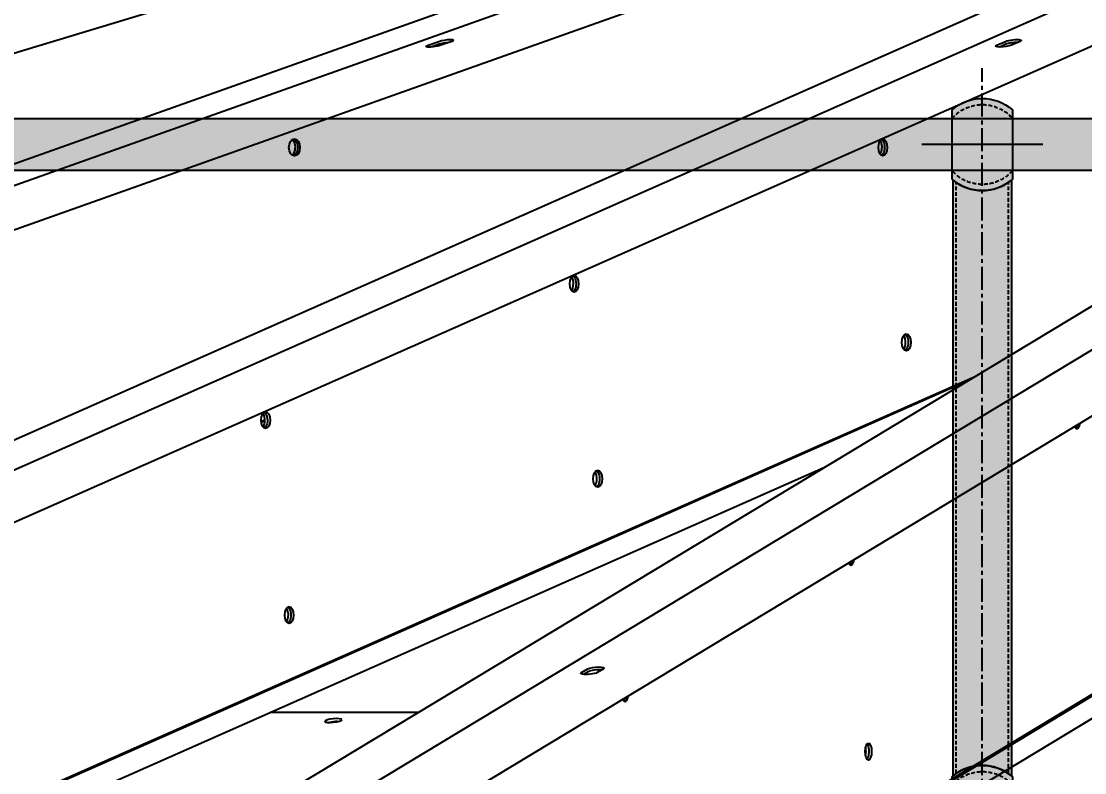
# Model space of a CAD drawing. Header units: millimetres. Extents: x -272986 to 200319, y -34579 to 49604.
# Drawn here: x 5142 to 6019, y 14277 to 14897 of the extents above; entities that cross this region are included whole.
import ezdxf
from ezdxf import colors
from ezdxf.entities.mleader import LeaderData, LeaderLine
from ezdxf.math import Vec2, Vec3

# ---------------------------------------------------------------- set-up
doc = ezdxf.new("R2010")
doc.units = ezdxf.units.MM
doc.linetypes.add('CENTER2', pattern=[28.575000000000003, 19.05, -3.175, 3.175, -3.175])
doc.linetypes.add('HIDDEN2', pattern=[4.762499999999999, 3.175, -1.5875])
doc.layers.get('Defpoints').update_dxf_attribs({"color": 9})
for name, color, linetype in [('X 0001 M', 7, 'Continuous'), ('X 1001 M', 8, 'HIDDEN2'), ('X 2001 M', 1, 'CENTER2'), ('X 3001 D', 5, 'Continuous'), ('X 4001 T', 7, 'Continuous'), ('X 5001 H', 8, 'Continuous')]:
    doc.layers.add(name, color=color, linetype=linetype)
doc.layers.add('X 5999 H', color=7, linetype='Continuous', true_color=0xffffff)
doc.styles.add('BIT STD. 2.5', font='isocpeur.ttf', dxfattribs={"height": 2.5})
doc.styles.add('BIT STD. 3.0', font='isocpeur.ttf', dxfattribs={"height": 2.5})
doc.dimstyles.new('BIT STD. 3.0', dxfattribs={"dimtxt": 3, "dimasz": 3, "dimexe": 1, "dimexo": 0.75, "dimgap": 1, "dimtad": 1, "dimdec": 0, "dimdsep": 46, "dimtxsty": 'BIT STD. 3.0', "dimcen": 0, "dimadec": 0, "dimazin": 0, "dimtfac": 1, "dimtdec": 0, "dimtmove": 0, "dimatfit": 3, "dimfxl": 1, "dimtfill": 1, "dimlwd": -1, "dimlwe": -1, "dimarcsym": 0})

# ---------------------------------------------------------------- blocks, each defined once
blk = doc.blocks.new('A$C79477E6E')
at = {"extrusion": (0, 1, 0)}
for p, q in [((-769.0347824326927, 1807.075177638051), (-5072.093393530562, 277.4080080997392)), ((-5022.667005766565, 277.408008099721), (-719.6083946686958, 1807.075177638037)), ((-624.4049511571393, 1806.93744092556), (-4086.33228155418, 277.2702713872477)), ((-4030.910670871162, 277.2702713872295), (-568.9833404741257, 1806.937440925545)), ((-464.6659342795574, 1806.64523979739), (-3000.21784362329, 276.9780702590779)), ((-2940.165674010052, 276.9780702590597), (-404.6137646663265, 1806.645239797375)), ((-670.1178786070923, 1787.748446359687), (-4973.176489705031, 258.0812768213491)), ((-514.0410862560493, 1787.748446359685), (-3975.968416653137, 258.0812768213491)), ((-345.3068963571677, 1787.748446359687), (-2880.858805700933, 258.0812768213491)), ((-903.6368669967414, 1759.226331429445), (-5847.928452554235, 258.0812768213491)), ((-855.78123516915, 1250.260567292704), (-2861.163744153757, 40.4380528902675)), ((-859.3941771580903, 1246.687511191478), (-2861.16374415376, 39.04464009492767)), ((-2321.152393033102, 1232.036001698014), (-2312.293154716139, 1235.185316458826)), ((-2311.927919658105, 1232.749391296864), (-2318.074186501952, 1230.564493656379)), ((-2301.647471197739, 1235.185316458826), (-2310.506709514702, 1232.036001698014)), ((-1851.8576024303, 1232.036001698014), (-1844.730104985367, 1235.185316458826)), ((-1844.436263477801, 1232.749391296864), (-1849.61324058046, 1230.461922163166)), ((-1832.793142684412, 1235.185316458826), (-1839.920640129345, 1232.036001698014)), ((-2861.16374415375, 20.59747773422896), (-907.2253207307185, 1199.384410313052)), ((-1871.169658446623, 958.118904066172), (-3951.654281383158, 38.84801224466901)), ((-1877.00399231273, 954.5991224603531), (-3949.522680972277, 38.84801224466901)), ((-2455.743239714277, 922.7451028719934), (-2458.745455071377, 921.6778642673889)), ((-2455.764745282555, 922.0616781896242), (-2458.672403999655, 921.0280529286774)), ((-3950.002037437192, 19.65901767860123), (-1994.558250286282, 883.6800896458662)), ((-2194.577077500027, 714.6485767070881), (-2189.356823569022, 717.7978914679043)), ((-2189.141610965045, 715.3619663059417), (-2192.776493829882, 713.1690863404528)), ((-2176.422510113865, 717.7978914679043), (-2181.642764044871, 714.6485767070899)), ((-2329.061113127773, 681.8786414011574), (-2451.273255291537, 681.8786414011574))]:
    blk.add_line(p, q, dxfattribs=at)
at = {"extrusion": (0, 0, -1)}
for centre, major_axis, ratio, start_param, end_param in [((-2315.82955127388, 1232.036001697896), (-6.922618541577579, -1.037955937340761), 0.1710541236910881, -2.421887422186709, 0.7197052314030845), ((-2306.970312956943, 1235.185316458908), (6.922618541567434, 1.037955937339416), 0.1710541236910669, -2.421887422186849, 0.7197052314029442), ((-1845.889121279801, 1232.036001697896), (-6.94962000225953, -0.8383208361056679), 0.1918023039473762, -2.580179451099313, 0.5614132024904803), ((-1838.761623834889, 1235.185316458908), (6.949620002249346, 0.8383208361046371), 0.1918023039473593, -2.580179451099457, 0.5614132024903364), ((-2433.220804524179, 1147.774752303771), (1.998401444325282e-15, 6.999999999999988), 0.6494480483302038, 0.2106343580679684, 1.117010721276357), ((-2433.220804524179, 1147.774752303771), (-4.714006962558415e-13, -7.000000000000181), 0.6494480483302036, -2.024581932313466, -0.2106343580682555), ((-2433.22080452419, 1147.774752303767), (1.443289932012704e-15, 6.999999999999772), 0.6494480483302052, 1.117010721276293, 2.930958295519877), ((-1948.161938355803, 1147.774752303767), (3.796962744218035e-13, 6.999999999999413), 0.5224985647159753, 0.2956922084943416, 1.117010721276326), ((-1948.161938355792, 1147.774752303771), (-3.783640067922533e-13, -7.000000000000585), 0.5224985647159734, -2.024581932313469, -0.2956922084951512), ((-1948.161938355803, 1147.774752303767), (4.440892098500626e-16, 7.000000000000107), 0.5224985647159752, 1.117010721276393, 2.845900445093289), ((-2202.715418532054, 1035.299225131841), (3.803624082365786e-13, 7.000000000000456), 0.5224985647159752, 0.2956922084941715, 1.117010721276293), ((-2202.715418532043, 1035.299225131845), (-3.796962744218035e-13, -7.000000000000181), 0.5224985647159736, -2.02458193231347, -0.2956922084948874), ((-2202.715418532054, 1035.299225131841), (8.881784197001252e-16, 7.000000000000151), 0.5224985647159752, 1.117010721276364, 2.845900445093871), ((-1928.7683988565, 987.0036916142035), (1.332267629550188e-15, 7.000000000001067), 0.5224985647159734, 0.2956922084948433, 1.117010721276312), ((-1928.7683988565, 987.0036916142053), (-3.783640067922533e-13, -7.000000000000585), 0.5224985647159734, -2.024581932313469, -0.2956922084951512), ((-1928.768398856511, 987.0036916142017), (1.110223024625157e-15, 7.000000000000016), 0.5224985647159752, 1.117010721276368, 2.845900445093412), ((-2457.268898708298, 922.8236979599187), (8.881784197001252e-16, 7.000000000000455), 0.5224985647159734, 0.2956922084942248, 1.117010721276317), ((-2457.268898708298, 922.8236979599187), (-3.779199175824033e-13, -7.00000000000004), 0.5224985647159734, -2.024581932313538, -0.2956922084945208), ((-2457.268898708306, 922.8236979599151), (1.332267629550188e-15, 7.000000000000082), 0.5224985647159752, 1.117010721276381, 2.845900445094518), ((-1788.008140472484, 922.8236979599187), (-4.440892098500626e-16, -7.000000000001203), 0.3826834323651162, -0.9388264222594644, -0.4457221238606396), ((-1788.008140472495, 922.8236979599151), (6.661338147750937e-16, 6.999999999998492), 0.3826834323651182, 2.202766231329977, 2.695870529728425), ((-2183.321879032748, 874.5281644422794), (4.440892098500626e-16, 7.000000000000179), 0.5224985647159734, 0.2956922084944963, 1.117010721276347), ((-2183.321879032748, 874.5281644422794), (-3.792521852119535e-13, -7.000000000000096), 0.5224985647159733, -2.024581932313484, -0.2956922084947207), ((-2183.321879032763, 874.5281644422757), (1.554312234475219e-15, 6.999999999999859), 0.5224985647159752, 1.117010721276306, 2.845900445093995), ((-1974.445780865404, 810.3481707879928), (-4.440892098500626e-16, -7.000000000000268), 0.3826834323651161, -0.9388264222572094, -0.4457221238603783), ((-1974.445780865415, 810.348170787991), (6.661338147750938e-16, 7.000000000000488), 0.3826834323651181, 2.202766231332096, 2.695870529728844), ((-2437.875359209003, 762.0526372703534), (8.881784197001252e-16, 7.000000000000085), 0.5224985647159734, 0.2956922084944916, 1.117010721276452), ((-2437.875359209003, 762.0526372703534), (-3.792521852119535e-13, -7.000000000000096), 0.5224985647159733, -2.024581932313484, -0.2956922084944684), ((-2437.875359209014, 762.0526372703516), (1.554312234475219e-15, 7.00000000000016), 0.5224985647159752, 1.117010721276398, 2.84590044509465), ((-2182.889666841442, 717.7978914678952), (6.972839224685908, 0.6160463835605817), 0.207827674925158, -2.739629617557269, 0.4019630360325239), ((-2188.109920772444, 714.648576707079), (-6.97283922468183, -0.6160463835602213), 0.2078276749251581, -2.739629617556983, 0.4019630360328104), ((-2160.883421258328, 697.8726436160687), (-4.440892098500626e-16, -7.000000000001149), 0.3826834323651161, -0.9388264222552314, -0.4457221238601157), ((-2160.883421258335, 697.872643616065), (0, 7.000000000000453), 0.3826834323651181, 2.202766231334016, 2.695870529729492), ((-2399.243969067407, 675.1301097708401), (6.961864500088554, 0.7296867015416517), 0.2004328570434392, -5.801363943752425, 0.4818213634271613), ((-1960.24174900298, 649.5771100984275), (-2.775557561562891e-13, -7.000000000000187), 0.3826834323651161, -2.695870529730159, -2.024581932313979), ((-1960.241749002987, 649.5771100984257), (2.788880237858393e-13, 6.999999999999958), 0.3826834323651181, 0.4457221238599751, 1.117010721276222), ((-1960.241749002987, 649.5771100984257), (4.440892098500626e-16, 7.000000000000101), 0.3826834323651182, 1.117010721276373, 2.695870529728831)]:
    blk.add_ellipse(centre, major_axis=major_axis, ratio=ratio, start_param=start_param, end_param=end_param, dxfattribs=at)
for centre, major_axis, ratio, start_param, end_param in [((-2306.605077898905, 1232.749391296944), (-6.92261854156707, -1.037955937339484), 0.1710541236910451, -1.926540499580783, -0.7197052314049457), ((-1838.46778232732, 1232.749391296944), (-6.949620002249532, -0.8383208361048355), 0.1918023039473676, -2.159301536157983, -0.5614132024932941), ((-2431.319789610185, 1147.774752303771), (7.105427357601002e-15, 7.000000000000107), 0.6494480483302045, -1.117010721276411, 5.166174585903176), ((-2435.121819438184, 1147.774752303767), (2.220446049250313e-16, 6.999999999998138), 0.649448048330205, -1.117010721276525, -0.4314193903980323), ((-2435.121819438184, 1147.774752303767), (-4.691802502065912e-13, 6.999999999999833), 0.6494480483302051, -2.710173263190285, -1.117010721276557), ((-1946.030337944914, 1147.774752303771), (5.995204332975846e-15, 7.000000000000108), 0.5224985647159742, -1.117010721276394, 5.166174585903192), ((-1950.293538766684, 1147.774752303765), (2.442490654175344e-15, 7.000000000002862), 0.5224985647159752, -1.117010721276323, -0.6221752504491233), ((-1950.293538766684, 1147.774752303767), (-3.785860513971784e-13, 6.999999999999471), 0.5224985647159752, -2.519417403139813, -1.117010721276595), ((-2200.583818121162, 1035.299225131845), (5.995204332975846e-15, 7.000000000000108), 0.5224985647159742, -1.117010721276421, 5.166174585903166), ((-2204.847018942935, 1035.299225131841), (1.998401444325282e-15, 7.000000000001131), 0.5224985647159752, -1.117010721276414, -0.6221752504486472), ((-2204.847018942935, 1035.299225131841), (-3.779199175824035e-13, 6.999999999999783), 0.5224985647159752, -2.519417403140444, -1.117010721276597), ((-1926.636798445619, 987.0036916142053), (5.995204332975846e-15, 7.000000000000108), 0.5224985647159742, -1.117010721276379, 5.166174585903207), ((-1930.899999267389, 987.0036916142035), (6.661338147750939e-16, 6.999999999997683), 0.5224985647159753, -1.117010721276501, -0.6221752504489879), ((-1930.899999267389, 987.0036916142017), (-3.783640067922535e-13, 6.999999999999819), 0.5224985647159752, -2.519417403139999, -1.117010721276619), ((-2455.137298297417, 922.8236979599187), (5.995204332975846e-15, 7.000000000000108), 0.5224985647159742, -1.117010721276404, 5.166174585903183), ((-2459.400499119187, 922.8236979599151), (1.332267629550188e-15, 7.000000000001827), 0.5224985647159752, -1.117010721276312, -0.6221752504482794), ((-2459.400499119187, 922.8236979599151), (-3.774758283725532e-13, 7.00000000000014), 0.5224985647159753, -2.519417403140965, -1.117010721276636), ((-1785.698441641212, 922.8236979599187), (-4.440892098500626e-16, -7.000000000000146), 0.3826834323651162, -0.7457192521842686, 1.199504857703224), ((-2181.190278621871, 874.5281644422794), (5.995204332975846e-15, 7.000000000000108), 0.5224985647159742, -1.117010721276406, 5.16617458590318), ((-2185.45347944364, 874.5281644422776), (1.554312234475219e-15, 6.99999999999724), 0.5224985647159752, -1.117010721276488, -0.6221752504486683), ((-2185.453479443644, 874.5281644422776), (-3.781419621873283e-13, 7.000000000000238), 0.5224985647159751, -2.519417403140482, -1.117010721276697), ((-1972.136082034132, 810.3481707879928), (-1.110223024625157e-16, -7.000000000000153), 0.3826834323651162, -0.7457192521829712, 1.199504857701328), ((-2435.743758798122, 762.0526372703534), (5.995204332975846e-15, 7.000000000000108), 0.5224985647159742, -1.117010721276404, 5.166174585903183), ((-2440.006959619892, 762.0526372703516), (1.77635683940025e-15, 7.000000000000954), 0.5224985647159752, -1.117010721276331, -0.6221752504483588), ((-2440.006959619892, 762.0526372703516), (-3.774758283725533e-13, 7.00000000000008), 0.5224985647159751, -2.519417403140936, -1.117010721276678), ((-2182.674454237465, 715.3619663059308), (-6.972839224685958, -0.6160463835608522), 0.2078276749251652, -2.322202973770055, -0.4019630360356263), ((-2158.573722427052, 697.8726436160669), (-1.110223024625157e-16, -7.000000000000088), 0.3826834323651162, -0.7457192521815714, 1.199504857699811), ((-2398.988654963461, 672.6941846088775), (-6.96186450008843, -0.7296867015419298), 0.2004328570434392, -2.080580824157727, -1.06101182943332), ((-1957.932050171705, 649.5771100984293), (4.662936703425657e-15, 7.000000000000107), 0.3826834323651171, -1.117010721276394, 5.166174585903192), ((-1962.551447834256, 649.5771100984311), (8.881784197001252e-16, 6.999999999988924), 0.3826834323651182, -1.117010721276461, -1.039634466987232), ((-1962.551447834259, 649.5771100984257), (-2.76445533131664e-13, 6.999999999999994), 0.3826834323651181, -2.101958186602239, -1.117010721276566)]:
    blk.add_ellipse(centre, major_axis=major_axis, ratio=ratio, start_param=start_param, end_param=end_param)
at = {"extrusion": (0, 0, -0.9999999999999999)}
blk.add_ellipse((-1960.24174900298, 649.5771100984293), major_axis=(-2.773337115513641e-13, -7.000000000000099), ratio=0.3826834323651161, start_param=-2.024581932313531, end_param=-0.4457221238604727, dxfattribs=at)
blk = doc.blocks.new('*D706')
at = {"layer": 'Defpoints', "color": 0, "transparency": 16777216}
for p in [(15596.99999999999, 17732.44809638601), (-1.091393642127514e-10, 13630), (15596.99999999999, 13630)]:
    blk.add_point(p, dxfattribs=at)
at = {"layer": 'X 3001 D', "color": 0, "transparency": 16777216}
for p, q in [((-1.091366087574533e-10, 13675), (-1.088844877758586e-10, 17792.44809638601)), ((15596.99999999999, 13675), (15596.99999999999, 17792.44809638601)), ((179.9999999998911, 17732.44809638601), (15416.99999999999, 17732.44809638601))]:
    blk.add_line(p, q, dxfattribs=at)
for points in [[(179.9999999998911, 17762.44809638601), (179.9999999998911, 17702.44809638601), (-1.08888161716256e-10, 17732.44809638601)], [(15416.99999999999, 17762.44809638601), (15416.99999999999, 17702.44809638601), (15596.99999999999, 17732.44809638601)]]:
    blk.add_solid(points, dxfattribs=at)
at = {"layer": 'X 3001 D', "color": 0, "transparency": 16777216, "insert": (7798.499999999942, 17882.44809638601), "char_height": 150, "attachment_point": 5, "style": 'BIT STD. 3.0', "bg_fill": 3, "box_fill_scale": 1.1, "bg_fill_color": 256, "bg_fill_true_color": 13158600, "bg_fill_transparency": 0}
blk.add_mtext('INTERNAL TANK DIAMETER - %%C15597mm (20 PLATES ROUND)', dxfattribs=at)
blk = doc.blocks.new('Heavy Duty - HR Std - front elev')
at = {"layer": 'X 5999 H', "ltscale": 10, "true_color": 0xc7c8ca}
h = blk.add_hatch(color=9, dxfattribs=at)
edge = h.paths.add_edge_path()
edge.add_arc((50.00000000000091, 545.0000000000038), 37.99999999999599, 50.540968735997524, 129.4590312640024, ccw=False)
edge.add_line((74.14999999999964, 574.3390098674099), (74.14999999999964, 1065.660990132583))
edge.add_arc((50.00000000000221, 1094.999999999992), 37.99999999999788, 230.5409687359938, 309.4590312639976, ccw=False)
edge.add_line((25.85000000000036, 1065.660990132586), (25.85000000000218, 574.3390098674099))
edge = h.paths.add_edge_path()
edge.add_line((74.93338984173715, 1066.323771674084), (74.93338984173715, 1123.676228325916))
edge.add_arc((50.00000000000091, 1095.000000000001), 37.99999999999988, 48.99371303907665, 131.0062869609233)
edge.add_line((25.06661015826467, 1123.676228325916), (25.06661015826467, 1066.323771674084))
edge.add_arc((50.00000000000091, 1094.999999999999), 37.99999999999988, 228.9937130390767, 311.0062869609233)
edge = h.paths.add_edge_path()
edge.add_arc((50, 544.9999999999958), 37.99999999999621, 230.540968735996, 309.459031264004, ccw=False)
edge.add_line((25.85000000000036, 515.6609901325901), (25.85000000000036, -25))
edge.add_line((25.85000000000036, -25), (-25, -25))
edge.add_line((-25, -25), (-25, 40))
edge.add_line((-25, 40), (25.85000000000036, 40))
edge.add_line((25.85000000000036, 40), (25.85000000000036, -25))
edge.add_line((25.85000000000036, -25), (74.14999999999964, -25))
edge.add_line((74.14999999999964, -25), (125, -25))
edge.add_line((125, -25), (125, 40))
edge.add_line((125, 40), (74.14999999999964, 40))
edge.add_line((74.14999999999964, 40), (74.14999999999964, -25))
edge.add_line((74.14999999999964, -25), (74.14999999999964, 515.6609901325901))
edge = h.paths.add_edge_path()
edge.add_line((74.93338984173715, 516.3237716740841), (74.93338984173715, 573.6762283259159))
edge.add_arc((50.00000000000091, 545.0000000000013), 37.99999999999979, 48.99371303907655, 131.0062869609235)
edge.add_line((25.06661015826467, 573.6762283259159), (25.06661015826467, 516.3237716740841))
edge.add_arc((50.00000000000091, 544.9999999999987), 37.99999999999979, 228.9937130390765, 311.0062869609234)
edge = h.paths.add_edge_path(flags=16)
edge.add_arc((100, 0), 9, 0, 360)
edge = h.paths.add_edge_path(flags=16)
edge.add_arc((0, 0), 9, 0, 360)
at = {"layer": 'X 0001 M'}
for points in [[(74.93338984173715, 1066.323771674084), (74.93338984173715, 1123.676228325916, 0.3739472142884485), (25.06661015826467, 1123.676228325916), (25.06661015826467, 1066.323771674084, 0.3739472142884484)], [(25.85000000000218, 574.3390098674099, -0.3586331317842767), (74.14999999999964, 574.3390098674099), (74.14999999999964, 1065.660990132583, -0.3586331317842717), (25.85000000000036, 1065.660990132586)], [(74.93338984173715, 516.3237716740841), (74.93338984173715, 573.6762283259159, 0.3739472142884485), (25.06661015826467, 573.6762283259159), (25.06661015826467, 516.3237716740841, 0.3739472142884484)]]:
    blk.add_lwpolyline(points, format="xyb", close=True, dxfattribs=at)
at = {"layer": 'X 0001 M', "ltscale": 10}
blk.add_lwpolyline([(74.14999999999964, 515.6609901325901, -0.3586331317842913), (25.85000000000036, 515.6609901325901), (25.85000000000036, -25), (-25, -25), (-25, 40), (25.85000000000036, 40), (25.85000000000036, -25), (74.14999999999964, -25), (125, -25), (125, 40), (74.14999999999964, 40), (74.14999999999964, -25)], format="xyb", close=True, dxfattribs=at)
for centre in [(0, 0), (100, 0)]:
    blk.add_circle(centre, 9, dxfattribs=at)
at = {"layer": 'X 1001 M'}
for p, q in [((28.50000000000182, 576.332890067788), (28.50000000000182, 1063.667109932212)), ((71.49999999999818, 576.332890067788), (71.49999999999818, 1063.667109932212)), ((28.5, -25), (28.5, 513.667109932212)), ((71.5, -25), (71.5, 513.667109932212))]:
    blk.add_line(p, q, dxfattribs=at)
blk.add_lwpolyline([(74.14999999999964, 40), (25.85000000000036, 40)], dxfattribs=at)
for centre, start, end in [((50.00000000000182, 1095), 40.77111638008072, 139.2288836199193), ((50.00000000000182, 1095), 220.7711163800807, 319.2288836199193), ((50.00000000000182, 545), 40.77111638008072, 139.2288836199193), ((50.00000000000182, 545), 220.7711163800807, 319.2288836199193)]:
    blk.add_arc(centre, 32.923, start, end, dxfattribs=at)
at = {"layer": 'X 2001 M'}
blk.add_line((50, -25), (50.00000000000182, 1158), dxfattribs=at)
at = {"layer": 'X 2001 M', "ltscale": 10}
for p, q in [((0.0666101582646661, 1095), (99.93338984173715, 1095)), ((0.0666101582646661, 545), (99.93338984173715, 545)), ((1.818989403545856e-12, 17), (1.818989403545856e-12, -17)), ((99.99999999999818, 17), (99.99999999999818, -17)), ((-17, 0), (17, 0)), ((117, 0), (83, 0))]:
    blk.add_line(p, q, dxfattribs=at)

msp = doc.modelspace()

# ---------------------------------------------------------------- hatches: boundary and pattern name
at = {"layer": 'X 5999 H', "true_color": 0xc7c8ca}
h = msp.add_hatch(color=9, dxfattribs=at)
h.dxf.hatch_style = 1
edge = h.paths.add_edge_path()
edge.add_line((129.7083314060146, 14816.62214799581), (15668.49627921, 14816.62214799581))
edge.add_arc((15668.49627921, 14795.12214799581), 21.5, -90, 90, ccw=False)
edge.add_line((15668.49627921, 14773.62214799581), (129.7083314060146, 14773.62214799581))
edge.add_arc((129.7083314060146, 14795.12214799581), 21.5, 90, 270, ccw=False)

# ---------------------------------------------------------------- linework, layer by layer
msp.add_lwpolyline([(129.7083314060146, 14816.62214799581), (15668.49627921, 14816.62214799581, -0.9999999999999999), (15668.49627921, 14773.62214799581), (129.7083314060146, 14773.62214799581, -0.9999999999999999)], format="xyb", close=True)

# ---------------------------------------------------------------- block references
at = {"layer": 'X 5001 H', "color": 252}
msp.add_blockref('A$C79477E6E', (7798.499999999898, 13645), dxfattribs=at)

# ---------------------------------------------------------------- next in the draw order: dimensions: what is measured, and where the dimension line sits
at = {"layer": 'X 3001 D'}
dim = msp.add_linear_dim(base=(15596.99999999999, 17732.44809638601), p1=(-1.091393642127514e-10, 13630), p2=(15596.99999999999, 13630), text='INTERNAL TANK DIAMETER - %%C<>mm (20 PLATES ROUND)', dimstyle='BIT STD. 3.0', dxfattribs=at)
dim.commit()
dim.dimension.update_dxf_attribs({"geometry": '*D706', "text_midpoint": (7798.499999999942, 17882.44809638601)})

# ---------------------------------------------------------------- next in the draw order: leaders
at = {"layer": 'X 4001 T'}
ml = msp.add_multileader_mtext('Standard', dxfattribs=at)
ml.set_content('\\pxsm1.15;PERIMETER 2 TIER HANDRAILING TO THE FULL CIRCUMFERENCE OF THE ROOF.\\P(GALV.^I- REFER TO NOTES COLUMN)', color=256, style='BIT STD. 2.5')
ml.set_leader_properties(color=150)
ml.build(insert=Vec2(0, 0))
ml.multileader.update_dxf_attribs({"text_left_attachment_type": 2, "text_right_attachment_type": 2, "dogleg_length": 3, "arrow_head_size": 150, "scale": 60})
ctx = ml.context
ctx.base_point, ctx.scale, ctx.char_height, ctx.arrow_head_size, ctx.landing_gap_size, ctx.plane_origin = Vec3(9707.84575283472, 16572.62908057254), 60, 150, 150, 60, Vec3(14632.82418822104, 17242.74119747708)
ctx.left_attachment, ctx.right_attachment, ctx.text_align_type = 2, 2, 2
notes = []
notes.append((ctx, [(0, (1, 1, 0), (13667.84575283472, 16572.62908057254), (-1, 0), 180, [(0, [(14646.9754121014, 14800.39939443491)], 0, [])])]))
ctx.mtext.insert, ctx.mtext.width, ctx.mtext.defined_height, ctx.mtext.alignment, ctx.mtext.flow_direction = Vec3(13427.84575283472, 16967.62908057254), 3866.662103078794, 1362.970936081278, 3, 5
ctx.mtext.has_bg_fill, ctx.mtext.bg_color, ctx.mtext.bg_scale_factor, ctx.mtext.bg_transparency, ctx.mtext.use_window_bg_color = 1, -1073741824, 1.25, 0, 1
for ctx, leaders in notes:
    for number, flags, end, landing, length, lines in leaders:
        leader = LeaderData()
        leader.index, (leader.has_last_leader_line, leader.has_dogleg_vector, leader.attachment_direction) = number, flags
        leader.last_leader_point, leader.dogleg_vector, leader.dogleg_length = Vec3(end), Vec3(landing), length
        for number, points, colour, breaks in lines:
            line = LeaderLine()
            line.index, line.vertices, line.color, line.breaks = number, Vec3.list(points), colors.encode_raw_color(colour), breaks
            leader.lines.append(line)
        ctx.leaders.append(leader)

# ---------------------------------------------------------------- next in the draw order: block references
at = {"layer": 'X 0001 M', "xscale": -1}
msp.add_blockref('Heavy Duty - HR Std - front elev', (5984.54421699603, 13700.12214799581), dxfattribs=at)

doc.saveas('drawing.dxf')
